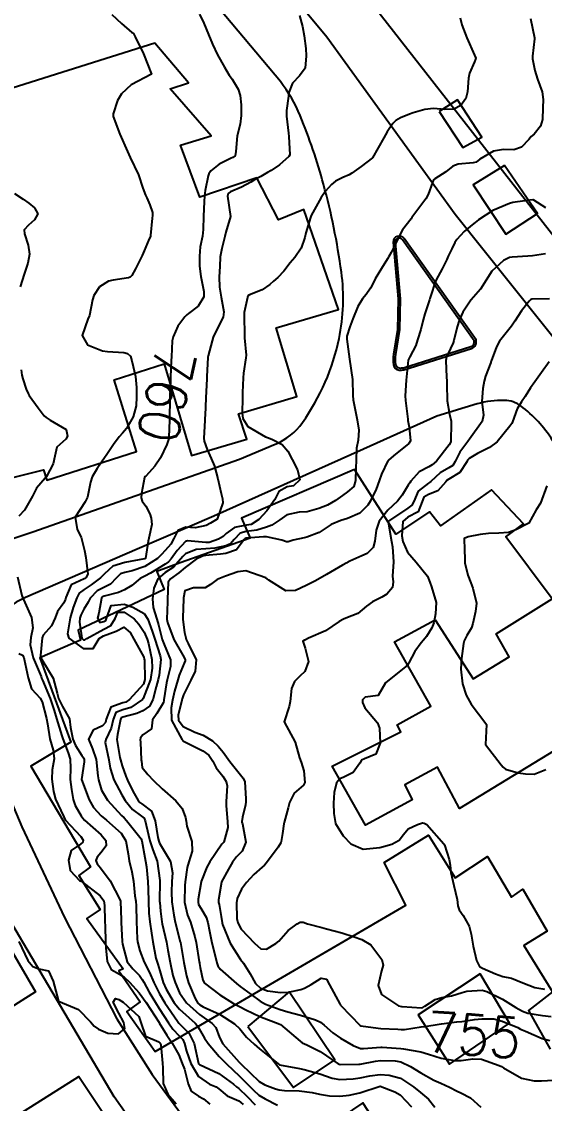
# Model space of a CAD drawing. Header units: metres. Extents: x 318500 to 325275, y 7408834 to 7428799.
# Drawn here: x 322473.3 to 322525.1, y 7421808 to 7421915.2 of the extents above; entities that cross this region are included whole.
import ezdxf
from ezdxf.enums import TextEntityAlignment as Align

# ---------------------------------------------------------------- set-up
doc = ezdxf.new("R2010")
doc.units = ezdxf.units.M
doc.header["$MEASUREMENT"] = 0
for name, color, linetype in [('Canteiro', 45, 'Continuous'), ('Cotas', 45, 'Continuous'), ('Curvas de Nivel 1m', 11, 'Continuous'), ('Curvas de Nivel 5m', 15, 'Continuous'), ('Divisas', 45, 'Continuous'), ('Edificações', 30, 'Continuous'), ('Linha Férrea', 20, 'Continuous'), ('Vias Primárias', 230, 'Continuous')]:
    doc.layers.add(name, color=color, linetype=linetype)
doc.styles.add('Style-STANDARD', font='STANDARD.shx')

msp = doc.modelspace()

# ---------------------------------------------------------------- linework, layer by layer
at = {"layer": 'Canteiro'}
msp.add_lwpolyline([(322511.16, 7421880.94), (322517.85, 7421883.03, 0.393097), (322518.18, 7421883.61), (322511.07, 7421893.61, 0.722429), (322510.33, 7421893.39), (322510.83, 7421887.75), (322510.78, 7421884.71), (322510.38, 7421882.24, 0.081133), (322510.38, 7421881.25, 0.348855), (322510.75, 7421880.91, 0.060821)], format="xyb", close=True, dxfattribs=at)
at = {"layer": 'Curvas de Nivel 1m', "flags": 128}
for points, elevation in [([(322482.26, 7421915.94), (322483.22, 7421915.05), (322484.24, 7421914.17), (322484.31, 7421914.13), (322484.39, 7421914.07), (322484.57, 7421913.73), (322485.39, 7421912.05), (322486.18, 7421910.04), (322484.17, 7421908.97), (322483.2, 7421908.08), (322482.82, 7421907.42), (322482.38, 7421906.1), (322482.39, 7421905.83), (322483.06, 7421904.08), (322483.8, 7421902.36), (322483.93, 7421902.07), (322484.08, 7421901.77), (322484.91, 7421900.06), (322485.34, 7421898.74), (322485.6, 7421898.05), (322485.73, 7421897.76), (322486.01, 7421897.09), (322486.28, 7421896.31), (322486.3, 7421896.04), (322486.26, 7421895.77), (322486.1, 7421894.04), (322486.07, 7421893.94), (322485.96, 7421893.7), (322485.46, 7421892.53), (322485.25, 7421892.05), (322484.59, 7421890.73), (322484.23, 7421890.07), (322484.08, 7421889.91), (322483.92, 7421889.83), (322482.38, 7421889.62), (322481.91, 7421889.52), (322481.04, 7421888.96), (322480.48, 7421888.11), (322480.34, 7421887.65), (322480.04, 7421886.12), (322479.86, 7421885.76), (322479.3, 7421884.13), (322479.83, 7421883.2), (322481.32, 7421882.6), (322481.82, 7421882.54), (322483.44, 7421882.45), (322483.81, 7421882.34), (322484.09, 7421882.07), (322484.24, 7421881.63), (322484.6, 7421880.06), (322484.7, 7421878.99), (322484.69, 7421878.06), (322484.65, 7421877.16), (322484.38, 7421876.06), (322483.71, 7421874.91), (322483.32, 7421874.46), (322482.99, 7421874.08), (322482.43, 7421873.34), (322481.68, 7421872.24), (322481.58, 7421872.09), (322480.81, 7421870.95), (322480.31, 7421870.11), (322480.14, 7421869.61), (322479.85, 7421868.12), (322479.62, 7421867.66), (322478.62, 7421866.13), (322478.82, 7421864.9), (322479.2, 7421864.13), (322479.55, 7421862.81), (322479.69, 7421862.12), (322479.87, 7421860.46), (322479.66, 7421860.12), (322479.59, 7421860.05), (322479.52, 7421860.02), (322478.23, 7421859.42), (322477.69, 7421858.15), (322477.65, 7421857.99), (322477.48, 7421857.65), (322476.86, 7421856.76), (322476.62, 7421856.16), (322476.26, 7421855.36), (322475.44, 7421854.42), (322475.34, 7421854.17), (322475.19, 7421852.4), (322475.23, 7421852.17), (322475.41, 7421851.84), (322476.43, 7421850.16), (322476.83, 7421848.69), (322476.97, 7421848.15), (322477.35, 7421847.36), (322478.05, 7421846.14), (322478.16, 7421845.29), (322478.39, 7421844.13), (322478.66, 7421843.5), (322479.28, 7421842.5), (322479.44, 7421842.28), (322479.5, 7421842.12), (322479.5, 7421841.89), (322479.25, 7421840.12), (322480, 7421838.11), (322480.45, 7421837.34), (322481.2, 7421836.54), (322481.72, 7421836.08), (322483.18, 7421834.8), (322483.65, 7421834.06), (322483.86, 7421832.76), (322483.96, 7421832.06), (322484.23, 7421830.96), (322484.39, 7421830.05), (322484.54, 7421828.6), (322484.62, 7421828.05), (322484.66, 7421827.62), (322484.71, 7421826.05), (322484.77, 7421824.32), (322484.81, 7421824.04), (322485.03, 7421823.13), (322485.45, 7421822.03), (322485.97, 7421821), (322486.4, 7421820.02), (322486.97, 7421818.87), (322487.51, 7421818), (322488.76, 7421816.16), (322488.88, 7421815.99), (322488.9, 7421815.96), (322488.93, 7421815.93), (322489.91, 7421814.96), (322490.4, 7421813.97), (322490.85, 7421811.99), (322490.86, 7421811.96), (322490.88, 7421811.93), (322490.95, 7421811.89), (322492.87, 7421810.98), (322494.3, 7421809.92), (322494.61, 7421809.67), (322494.85, 7421809.49), (322495.66, 7421808.72), (322496.45, 7421807.88)], 761), ([(322500.86, 7421915.85), (322501.14, 7421914.74), (322501.33, 7421913.84), (322501.5, 7421912.56), (322501.53, 7421911.84), (322501.42, 7421910.62), (322500.87, 7421909.85), (322500.17, 7421909.14), (322499.81, 7421908.22), (322499.75, 7421907.86), (322499.56, 7421906.44), (322499.56, 7421905.87), (322499.77, 7421904.19), (322499.81, 7421903.86), (322499.9, 7421902.05), (322499.81, 7421901.86), (322498.89, 7421901.05), (322498.06, 7421900.49), (322497.67, 7421900.27), (322497.01, 7421899.9), (322496.4, 7421899.55), (322496.04, 7421899.34), (322495.12, 7421898.84), (322494.03, 7421898.36), (322493.77, 7421898.19), (322493.71, 7421897.94), (322494, 7421895.94), (322493.54, 7421894.38), (322493.44, 7421893.95), (322493.16, 7421892.74), (322493, 7421891.94), (322492.95, 7421890.96), (322492.9, 7421889.95), (322492.92, 7421888.93), (322493.09, 7421887.94), (322493.35, 7421886.46), (322493.29, 7421885.94), (322492.68, 7421884.78), (322492.31, 7421883.95), (322492.2, 7421883.59), (322491.81, 7421882.1), (322491.78, 7421881.99), (322491.78, 7421881.96), (322491.68, 7421880.07), (322491.67, 7421879.96), (322491.67, 7421879.85), (322491.58, 7421877.96), (322491.49, 7421876.21), (322491.48, 7421875.96), (322491.47, 7421875.7), (322491.38, 7421873.96), (322491.4, 7421873.67), (322491.69, 7421872.84), (322491.96, 7421872.24), (322492.11, 7421871.95), (322492.43, 7421871.19), (322492.76, 7421869.94), (322493.1, 7421868.46), (322493.21, 7421867.94), (322493.24, 7421867.56), (322492.68, 7421865.94), (322492.03, 7421865.52), (322491.59, 7421865.29), (322490.5, 7421865.06), (322489.59, 7421865.13), (322488.78, 7421864.8), (322488.4, 7421864), (322488.11, 7421863.46), (322487.55, 7421862.82), (322487.16, 7421862.41), (322486.77, 7421862.02), (322485.53, 7421861.24), (322484.26, 7421860.8), (322483.53, 7421860.65), (322483.1, 7421860.5), (322482.68, 7421860.08), (322482.11, 7421859.48), (322481.51, 7421859.2), (322480.79, 7421858.81), (322480.12, 7421858.11), (322479.89, 7421857.71), (322479.47, 7421857), (322479.17, 7421856.42), (322479.08, 7421856.13), (322479.04, 7421855.71), (322479.29, 7421854.12), (322479.44, 7421853.96), (322479.59, 7421853.97), (322479.78, 7421854.11), (322481.45, 7421855.01), (322482.16, 7421855.38), (322482.57, 7421856.08), (322482.85, 7421856.7), (322483.47, 7421856.7), (322484.48, 7421856.05), (322484.93, 7421855.53), (322485.45, 7421854.72), (322485.67, 7421854.26), (322485.74, 7421854.04), (322485.88, 7421853.59), (322486.21, 7421852.03), (322486.25, 7421851.17), (322486.09, 7421850.03), (322485.36, 7421848.15), (322485.28, 7421848.04), (322484.14, 7421847.26), (322483.34, 7421847.03), (322482.66, 7421846.76), (322482.39, 7421846.08), (322482.18, 7421845.22), (322481.65, 7421844.09), (322481.6, 7421843.78), (322481.94, 7421842.08), (322482.1, 7421841.25), (322482.44, 7421840.08), (322483.23, 7421838.6), (322483.57, 7421838.06), (322484.31, 7421837.15), (322485.2, 7421836.49), (322485.45, 7421836.28), (322485.55, 7421836.03), (322485.64, 7421835.59), (322486.03, 7421834.03), (322486.31, 7421833.17), (322486.76, 7421832.02), (322487, 7421830.13), (322487, 7421830.01), (322486.99, 7421828.11), (322486.99, 7421828.01), (322487, 7421827.92), (322487.08, 7421827.08), (322487.21, 7421826.01), (322487.25, 7421825.83), (322487.66, 7421824), (322487.81, 7421823.22), (322488.03, 7421822), (322488.3, 7421820.69), (322488.52, 7421819.99), (322488.97, 7421818.98), (322489.67, 7421817.98), (322490.94, 7421816.84), (322492.21, 7421815.94), (322492.55, 7421815.56), (322492.92, 7421814.56), (322493.27, 7421813.93), (322494.88, 7421812.11), (322495.08, 7421811.91), (322496.85, 7421810.2), (322497.42, 7421809.87), (322498.47, 7421809.48), (322498.85, 7421809.37), (322499.38, 7421809.31), (322500.84, 7421809.27), (322502.12, 7421809.09), (322502.84, 7421808.94), (322503.83, 7421808.78), (322504.84, 7421808.73), (322505.77, 7421808.83), (322506.84, 7421809.08), (322508.85, 7421809.72), (322510.32, 7421809.17), (322510.84, 7421808.88), (322511.95, 7421807.68)], 759), ([(322516.8, 7421915.63), (322516.96, 7421914.92), (322517.46, 7421913.63), (322518.21, 7421911.93), (322518.33, 7421911.62), (322518.32, 7421911.51), (322518.2, 7421911.26), (322517.7, 7421910.12), (322517.6, 7421909.63), (322517.52, 7421908.28), (322517.36, 7421907.63), (322516.84, 7421906.94), (322516.14, 7421906.57), (322515.28, 7421906.52), (322514.14, 7421906.63), (322513.29, 7421906.54), (322512.14, 7421906.19), (322511.77, 7421906.07), (322510.86, 7421905.71), (322510.41, 7421905.43), (322510.12, 7421905.15), (322509.54, 7421904.3), (322509.23, 7421903.73), (322508.08, 7421901.75), (322506.96, 7421900.87), (322506.06, 7421900.22), (322505.77, 7421900.07), (322505.14, 7421899.79), (322504.43, 7421899.41), (322504.04, 7421899.11), (322503.42, 7421898.42), (322502.99, 7421897.82), (322502, 7421896.01), (322501.94, 7421895.83), (322501.5, 7421894.31), (322501.37, 7421893.84), (322501.01, 7421892.79), (322500.38, 7421891.85), (322499.93, 7421891.32), (322499.29, 7421890.5), (322498.7, 7421889.87), (322498.28, 7421889.51), (322497.91, 7421889.19), (322497.14, 7421888.65), (322495.89, 7421888.16), (322495.75, 7421888.05), (322495.69, 7421887.91), (322495.37, 7421886.42), (322495.38, 7421885.91), (322495.41, 7421884.34), (322495.4, 7421883.91), (322495.56, 7421882.17), (322495.55, 7421881.91), (322495.32, 7421880.39), (322495.27, 7421879.92), (322495.2, 7421878.48), (322495.19, 7421877.92), (322495.17, 7421876.48), (322495.25, 7421875.91), (322495.72, 7421875.12), (322497.48, 7421874.1), (322497.7, 7421874.02), (322498.11, 7421873.87), (322499.15, 7421873.32), (322499.69, 7421872.67), (322500.12, 7421871.85), (322500.67, 7421870.83), (322500.88, 7421869.84), (322500.26, 7421869.23), (322499.64, 7421869.12), (322498.82, 7421868.68), (322498.4, 7421867.87), (322497.61, 7421866.74), (322496.81, 7421865.89), (322496.08, 7421865.41), (322495.59, 7421865.32), (322494.42, 7421865.09), (322493.58, 7421864.49), (322493.3, 7421864.21), (322492.82, 7421863.94), (322491.9, 7421863.62), (322491.56, 7421863.6), (322489.77, 7421863.78), (322489.57, 7421863.72), (322488.72, 7421862.83), (322488.14, 7421862), (322487.86, 7421861.69), (322487.53, 7421861.46), (322486.07, 7421860.58), (322485.52, 7421860.29), (322485.05, 7421860.05), (322484.22, 7421859.34), (322483.5, 7421858.91), (322482.92, 7421858.65), (322481.49, 7421858.31), (322481.34, 7421858.24), (322481.24, 7421858.09), (322480.95, 7421856.62), (322480.83, 7421856.1), (322481.05, 7421855.69), (322481.46, 7421855.8), (322481.65, 7421855.9), (322481.74, 7421856.09), (322482.19, 7421857.37), (322483.48, 7421857.49), (322484.35, 7421857.19), (322485.47, 7421856.58), (322485.81, 7421856.03), (322486.26, 7421854.84), (322486.52, 7421854.02), (322487.06, 7421852.37), (322487.11, 7421852.01), (322486.95, 7421850.45), (322486.86, 7421850.02), (322486.66, 7421849.31), (322486.33, 7421848.03), (322485.99, 7421847.39), (322485.34, 7421846.93), (322484.72, 7421846.67), (322483.33, 7421846.31), (322483.17, 7421846.23), (322483.1, 7421846.07), (322482.81, 7421844.57), (322482.75, 7421844.08), (322483.04, 7421842.32), (322483.1, 7421842.07), (322483.27, 7421841.47), (322483.64, 7421840.45), (322483.79, 7421840.06), (322484.32, 7421838.97), (322484.87, 7421838.05), (322485.03, 7421837.85), (322485.22, 7421837.72), (322486.17, 7421836.99), (322486.54, 7421836.02), (322486.82, 7421834.37), (322486.9, 7421834.01), (322486.97, 7421833.81), (322487.16, 7421833.5), (322488.06, 7421832), (322488.26, 7421830.87), (322488.21, 7421830), (322488.16, 7421828.95), (322488.19, 7421828), (322488.4, 7421826.68), (322488.54, 7421826), (322489.04, 7421824.05), (322489.05, 7421823.99), (322489.06, 7421823.97), (322489.4, 7421821.98), (322489.67, 7421820.65), (322489.86, 7421819.98), (322490.52, 7421818.41), (322490.79, 7421817.96), (322490.96, 7421817.8), (322491.3, 7421817.61), (322492.94, 7421816.86), (322494.42, 7421815.92), (322494.93, 7421815.41), (322495.61, 7421814.59), (322496.36, 7421813.89), (322496.9, 7421813.43), (322498.88, 7421811.85), (322500.87, 7421811.48), (322501.31, 7421811.38), (322502.87, 7421810.96), (322504.1, 7421810.54), (322504.86, 7421810.38), (322506.17, 7421810.45), (322506.86, 7421810.56), (322507.84, 7421810.76), (322508.87, 7421810.88), (322509.75, 7421810.83), (322510.86, 7421810.51), (322512.15, 7421809.68), (322512.84, 7421809.11), (322513.63, 7421808.45), (322514.28, 7421807.65)], 758), ([(322523.75, 7421915.55), (322524.15, 7421913.63), (322524.15, 7421913.54), (322523.96, 7421911.8), (322523.97, 7421911.54), (322524.19, 7421910.4), (322524.46, 7421909.54), (322524.92, 7421908.28), (322525.01, 7421907.53), (322524.97, 7421906.7), (322524.93, 7421905.53), (322524.76, 7421904.89), (322524.11, 7421904.09), (322523.81, 7421903.84), (322523.59, 7421903.55), (322522.87, 7421902.78), (322522.09, 7421902.52), (322521.08, 7421902.56), (322520.09, 7421902.39), (322518.75, 7421901.61), (322518.37, 7421901.32), (322518.07, 7421901.24), (322516.59, 7421901.12), (322516.07, 7421900.9), (322515.35, 7421900.36), (322514.26, 7421899.67), (322514.15, 7421899.56), (322514.04, 7421899.29), (322513.61, 7421898.09), (322513.38, 7421897.68), (322512, 7421895.81), (322511.96, 7421895.75), (322511.92, 7421895.7), (322511.08, 7421894.61), (322510.59, 7421893.71), (322510.4, 7421893.28), (322509.95, 7421892.37), (322509.72, 7421891.95), (322509.59, 7421891.73), (322508.97, 7421890.77), (322508.36, 7421889.74), (322508.22, 7421889.44), (322507.91, 7421888.82), (322507.47, 7421888.19), (322507.1, 7421887.76), (322506.63, 7421887.01), (322506.13, 7421885.78), (322505.85, 7421885), (322505.56, 7421884.06), (322505.54, 7421883.78), (322505.81, 7421881.78), (322506.1, 7421879.78), (322506.16, 7421878.17), (322506.18, 7421877.77), (322506.26, 7421877.25), (322506.57, 7421875.76), (322506.74, 7421874.74), (322506.66, 7421873.76), (322506.5, 7421872.95), (322506.46, 7421871.76), (322506.45, 7421870.98), (322506.41, 7421869.76), (322506.23, 7421869.18), (322505.63, 7421868.62), (322505.12, 7421868.28), (322504.44, 7421867.79), (322503.62, 7421867.33), (322502.78, 7421866.98), (322501.61, 7421866.67), (322500.84, 7421866.61), (322499.61, 7421866.36), (322498.9, 7421865.86), (322498.13, 7421865.33), (322497.59, 7421865.15), (322496.63, 7421864.85), (322495.58, 7421864.69), (322494.96, 7421864.54), (322494.38, 7421863.92), (322494.01, 7421863.47), (322493.56, 7421863.29), (322492.45, 7421863.05), (322491.56, 7421862.98), (322490.6, 7421862.93), (322489.55, 7421862.49), (322489.29, 7421862.24), (322489.1, 7421861.99), (322488.35, 7421861.18), (322487.53, 7421860.63), (322486.8, 7421860.02), (322486.43, 7421859.1), (322486.29, 7421858.03), (322486.34, 7421857.16), (322486.71, 7421856.02), (322486.89, 7421855.45), (322487.25, 7421854.01), (322487.43, 7421853.52), (322488.07, 7421852), (322488.07, 7421851.33), (322487.73, 7421850.01), (322487.67, 7421849.72), (322487.42, 7421848.01), (322487.41, 7421847.96), (322487.36, 7421847.77), (322486.71, 7421846.65), (322486.28, 7421846.03), (322486.19, 7421845.15), (322485.31, 7421844.54), (322485.11, 7421844.24), (322485.07, 7421844.04), (322485.08, 7421843.83), (322485.17, 7421842.04), (322485.18, 7421841.94), (322485.27, 7421841.33), (322485.83, 7421840.61), (322486.37, 7421840.02), (322487.24, 7421839.2), (322488.59, 7421838), (322489.21, 7421837.24), (322489.57, 7421836.35), (322489.61, 7421835.98), (322489.68, 7421835.5), (322490.18, 7421833.97), (322490.22, 7421833.03), (322489.87, 7421831.98), (322489.71, 7421831.41), (322489.52, 7421829.98), (322489.48, 7421829.62), (322489.46, 7421827.98), (322489.77, 7421826.67), (322490.04, 7421825.98), (322490.49, 7421824.53), (322490.61, 7421823.97), (322490.92, 7421822.06), (322490.94, 7421821.96), (322490.94, 7421821.9), (322491.01, 7421821.5), (322491.27, 7421820.23), (322491.45, 7421819.95), (322492.97, 7421818.78), (322494.33, 7421817.92), (322494.96, 7421817.59), (322495.55, 7421817.3), (322496.94, 7421816.64), (322498.91, 7421815.87), (322498.93, 7421815.86), (322498.96, 7421815.85), (322500.91, 7421814.19), (322501.12, 7421814.04), (322501.58, 7421813.82), (322502.9, 7421813.16), (322504.7, 7421811.96), (322504.88, 7421811.88), (322506.74, 7421811.9), (322506.88, 7421811.92), (322508.39, 7421812.22), (322508.89, 7421812.27), (322510.34, 7421812.25), (322510.89, 7421812.15), (322511.87, 7421811.68), (322512.87, 7421811.06), (322514.18, 7421810.33), (322514.86, 7421810.02), (322515.74, 7421809.63), (322516.48, 7421809.24), (322516.84, 7421809.07), (322517.81, 7421808.57), (322518.83, 7421807.65)], 757), ([(322472.6, 7421898.22), (322473.45, 7421897.65), (322474.01, 7421897.24), (322474.58, 7421896.77), (322474.93, 7421896.19), (322474.6, 7421895.58), (322473.98, 7421895.08), (322473.57, 7421894.61), (322473.59, 7421894.21), (322473.95, 7421893.09), (322474.1, 7421892.2), (322473.93, 7421891.29), (322473.55, 7421890.21), (322473.15, 7421888.96)], 762), ([(322525.27, 7421896.77), (322524.08, 7421897.54), (322524.02, 7421897.57), (322523.99, 7421897.58), (322523.68, 7421897.54), (322522.23, 7421897.35), (322522.02, 7421897.31), (322521.66, 7421897.21), (322520.01, 7421896.53), (322518.61, 7421895.61), (322518.28, 7421895.33), (322517.99, 7421895.09), (322517.18, 7421894.43), (322516.44, 7421893.64), (322516.25, 7421893.35), (322515.96, 7421892.72), (322515.61, 7421891.98), (322515.45, 7421891.65), (322515.01, 7421890.73), (322514.41, 7421889.66), (322514.26, 7421889.32), (322513.9, 7421888.18), (322513.77, 7421887.79), (322513.74, 7421887.67), (322513.27, 7421886.27), (322513.13, 7421885.68), (322512.89, 7421884.72), (322512.57, 7421883.69), (322512.38, 7421883.15), (322511.81, 7421882.02), (322511.69, 7421881.83), (322511.63, 7421881.7), (322511.47, 7421880.02), (322511.44, 7421879.7), (322511.33, 7421878.14), (322511.35, 7421877.7), (322511.59, 7421875.85), (322511.61, 7421875.7), (322511.72, 7421875.04), (322511.87, 7421873.7), (322511.7, 7421873.42), (322510.19, 7421872.22), (322509.68, 7421871.79), (322509.63, 7421871.72), (322509, 7421870.39), (322508.75, 7421869.73), (322508.47, 7421868.91), (322507.88, 7421867.75), (322507.62, 7421867.33), (322506.83, 7421866.53), (322505.6, 7421865.98), (322504.94, 7421865.78), (322503.99, 7421865.39), (322503.59, 7421865.13), (322502.79, 7421864.6), (322501.57, 7421864.14), (322501.33, 7421864.08), (322500.22, 7421863.84), (322499.73, 7421863.69), (322499.57, 7421863.69), (322499.09, 7421863.86), (322497.57, 7421864.18), (322497.29, 7421864.17), (322495.57, 7421864.05), (322495.46, 7421864.02), (322495.36, 7421863.91), (322494.6, 7421862.88), (322493.55, 7421862.51), (322493.04, 7421862.45), (322491.55, 7421862.32), (322491.24, 7421862.27), (322490.6, 7421861.97), (322489.53, 7421861.13), (322488.9, 7421860.62), (322488.06, 7421860), (322487.84, 7421859.69), (322487.77, 7421858.01), (322487.76, 7421857.73), (322487.71, 7421856.01), (322487.76, 7421855.7), (322488.41, 7421854), (322489.41, 7421852.2), (322489.52, 7421851.99), (322489.51, 7421851.89), (322489.41, 7421851.66), (322488.93, 7421850.45), (322488.78, 7421850), (322488.47, 7421848.89), (322488.28, 7421848), (322488.12, 7421847.23), (322488.18, 7421846), (322489.24, 7421844.05), (322489.28, 7421843.99), (322489.3, 7421843.97), (322490.6, 7421843.28), (322491.29, 7421842.96), (322491.87, 7421842.54), (322492.26, 7421841.95), (322492.6, 7421841.27), (322493.26, 7421840.45), (322493.6, 7421839.93), (322493.68, 7421839.49), (322493.59, 7421837.93), (322493.59, 7421837.56), (322493.73, 7421835.92), (322493.76, 7421835.36), (322493.34, 7421833.93), (322493.27, 7421833.83), (322493.17, 7421833.7), (322491.96, 7421831.95), (322491.67, 7421831.43), (322491.12, 7421830.01), (322491.11, 7421829.98), (322490.81, 7421828.25), (322490.8, 7421827.96), (322490.86, 7421827.73), (322491.08, 7421827.37), (322491.62, 7421826.49), (322491.78, 7421825.95), (322491.93, 7421825.08), (322492.17, 7421823.94), (322492.56, 7421822.39), (322492.66, 7421821.94), (322492.75, 7421821.67), (322493, 7421821.34), (322494.61, 7421819.91), (322494.99, 7421819.62), (322496.06, 7421818.81), (322496.96, 7421818.15), (322497.48, 7421817.87), (322498.95, 7421817.32), (322499.7, 7421817.09), (322500.94, 7421816.77), (322502.45, 7421816.29), (322502.93, 7421816.09), (322503.29, 7421815.79), (322504.16, 7421815.02), (322504.92, 7421814.49), (322506.18, 7421813.76), (322506.91, 7421813.48), (322507.19, 7421813.46), (322508.91, 7421813.59), (322509.04, 7421813.59), (322510.91, 7421813.45), (322511.17, 7421813.42), (322512.9, 7421813.13), (322513.65, 7421812.91), (322514.89, 7421812.5), (322516.23, 7421812.28), (322516.89, 7421812.28), (322518.05, 7421812.44), (322518.89, 7421812.41), (322520.65, 7421811.79), (322520.88, 7421811.69), (322521.09, 7421811.56), (322522.86, 7421810.52), (322524.12, 7421810.26), (322524.86, 7421810.26), (322526.03, 7421810.33)], 756), ([(322525.63, 7421887.77), (322523.89, 7421887.72), (322523.76, 7421887.67), (322523.63, 7421887.54), (322522.87, 7421886.56), (322522.2, 7421885.56), (322522.07, 7421885.35), (322521.86, 7421885.07), (322520.7, 7421883.58), (322520.39, 7421883.02), (322519.86, 7421881.59), (322519.84, 7421881.56), (322519.81, 7421881.47), (322519.29, 7421880.09), (322519.16, 7421879.6), (322519.04, 7421878.87), (322518.93, 7421877.6), (322519.1, 7421876.24), (322518.98, 7421875.6), (322517.7, 7421873.84), (322517.61, 7421873.71), (322517.55, 7421873.62), (322516.75, 7421872.57), (322516.3, 7421871.63), (322516.06, 7421871.25), (322515.67, 7421871), (322514.81, 7421870.51), (322513.86, 7421869.67), (322513.75, 7421869.57), (322513.65, 7421869.51), (322512.62, 7421868.7), (322512.18, 7421867.68), (322512, 7421867.3), (322511.61, 7421867.01), (322509.68, 7421865.72), (322509.66, 7421865.66), (322509.98, 7421863.71), (322510.08, 7421863.19), (322510.19, 7421861.71), (322510.09, 7421860.28), (322510.13, 7421859.71), (322510.08, 7421859.14), (322509.5, 7421858.49), (322509.03, 7421858.19), (322508.09, 7421857.74), (322507.49, 7421857.3), (322506.64, 7421856.59), (322505.46, 7421856.1), (322505.22, 7421856.02), (322504.78, 7421855.78), (322503.45, 7421854.85), (322501.74, 7421854.12), (322501.44, 7421853.96), (322501.35, 7421853.92), (322501.18, 7421853.83), (322501.43, 7421853.15), (322501.75, 7421851.82), (322501.4, 7421850.83), (322500.88, 7421850.35), (322500.36, 7421849.84), (322500.08, 7421849.14), (322499.94, 7421847.84), (322499.84, 7421847.36), (322499.33, 7421845.85), (322500.43, 7421843.84), (322500.86, 7421842.26), (322501.01, 7421841.83), (322501.27, 7421841), (322501.37, 7421839.83), (322501.25, 7421839.55), (322500.32, 7421838.76), (322499.86, 7421837.84), (322499.74, 7421837.33), (322499.34, 7421835.85), (322499.32, 7421835.73), (322499.18, 7421834.77), (322499.05, 7421833.98), (322499, 7421833.85), (322498.73, 7421833.43), (322497.59, 7421831.87), (322497.39, 7421831.63), (322497.14, 7421831.42), (322496.32, 7421830.71), (322495.59, 7421829.9), (322495.39, 7421829.64), (322495.11, 7421829.26), (322494.67, 7421828.34), (322494.6, 7421827.91), (322494.63, 7421826.36), (322494.73, 7421825.91), (322495.06, 7421825.3), (322496.39, 7421823.89), (322497.03, 7421823.35), (322497.6, 7421823.3), (322498.51, 7421823.86), (322498.8, 7421824.09), (322499.05, 7421824.36), (322499.74, 7421825.16), (322500.62, 7421825.83), (322500.93, 7421825.97), (322501.07, 7421825.99), (322501.21, 7421825.97), (322501.66, 7421825.82), (322503.06, 7421825.44), (322503.52, 7421825.34), (322505.06, 7421824.92), (322506.29, 7421824.52), (322507.05, 7421824.26), (322507.92, 7421823.74), (322509.02, 7421822.27), (322509.14, 7421821.72), (322509, 7421821.17), (322508.67, 7421819.72), (322508.98, 7421818.82), (322510.66, 7421817.69), (322510.96, 7421817.63), (322511.03, 7421817.62), (322512.96, 7421817.51), (322513.09, 7421817.54), (322513.29, 7421817.67), (322514.29, 7421818.33), (322514.97, 7421818.52), (322515.91, 7421818.69), (322516.98, 7421819.03), (322517.45, 7421819.13), (322518.98, 7421819.23), (322519.44, 7421819.12), (322520.97, 7421818.36), (322522.31, 7421817.54), (322522.95, 7421817.17), (322523.49, 7421816.98), (322524.95, 7421816.73), (322525.82, 7421816.63)], 754), ([(322525.62, 7421881.51), (322524.85, 7421880.46), (322524.18, 7421879.53), (322523.77, 7421878.94), (322523.22, 7421878.09), (322522.85, 7421877.55), (322522.45, 7421876.86), (322521.97, 7421875.56), (322521.89, 7421875.4), (322521.72, 7421875.16), (322520.46, 7421873.58), (322519.69, 7421873.03), (322518.51, 7421872.43), (322517.68, 7421871.95), (322517.52, 7421871.78), (322517.44, 7421871.62), (322516.75, 7421870.54), (322515.65, 7421869.88), (322515.5, 7421869.8), (322515.36, 7421869.64), (322514.56, 7421868.73), (322513.63, 7421868.38), (322513.19, 7421868.11), (322513.03, 7421867.68), (322512.63, 7421866.66), (322511.6, 7421866.11), (322511.11, 7421865.7), (322510.99, 7421864.29), (322511.11, 7421863.7), (322511.55, 7421862.65), (322512.43, 7421861.68), (322513.53, 7421860.28), (322513.78, 7421859.67), (322513.94, 7421859.23), (322514.39, 7421857.66), (322514.35, 7421856.53), (322514.16, 7421855.66), (322513.97, 7421855.15), (322513.45, 7421854.31), (322513.16, 7421853.95), (322512.93, 7421853.68), (322512.3, 7421852.81), (322511.71, 7421851.69), (322511.6, 7421851.5), (322511.41, 7421851.31), (322509.39, 7421849.72), (322508.66, 7421848.44), (322507.37, 7421848.28), (322507.09, 7421848.03), (322507.11, 7421847.75), (322507.35, 7421847.23), (322508.59, 7421845.73), (322508.8, 7421845.21), (322508.84, 7421843.73), (322508.41, 7421842.62), (322507.29, 7421842.18), (322507, 7421842.04), (322506.84, 7421841.75), (322506.19, 7421840.83), (322505.26, 7421840.37), (322504.85, 7421840.18), (322504.53, 7421839.78), (322504.28, 7421838.82), (322504.24, 7421837.78), (322504.26, 7421836.74), (322504.44, 7421835.78), (322505.18, 7421834.55), (322505.94, 7421833.76), (322507.16, 7421833.23), (322508.81, 7421833.37), (322509.17, 7421833.47), (322510.02, 7421833.71), (322510.75, 7421834.12), (322511.18, 7421834.69), (322511.64, 7421835.24), (322512.56, 7421835.68), (322513.04, 7421835.83), (322513.2, 7421835.81), (322513.47, 7421835.67), (322515.17, 7421833.74), (322515.22, 7421833.64), (322515.7, 7421832.18), (322515.8, 7421831.63), (322515.87, 7421830.9), (322516.16, 7421829.62), (322516.48, 7421828.23), (322516.55, 7421827.62), (322516.68, 7421827.21), (322517.08, 7421826.65), (322517.67, 7421825.6), (322517.86, 7421824.8), (322518.07, 7421823.6), (322518.42, 7421822.19), (322518.7, 7421821.59), (322519.01, 7421821.42), (322520.28, 7421820.85), (322521, 7421820.6), (322521.88, 7421820.43), (322522.99, 7421819.98), (322524.17, 7421819.52), (322524.99, 7421819.37), (322525.14, 7421819.35)], 753), ([(322473.27, 7421880.73), (322473.34, 7421880.21), (322473.42, 7421879.85), (322473.77, 7421878.81), (322473.95, 7421878.39), (322474.07, 7421878.2), (322474.96, 7421876.97), (322475.56, 7421876.17), (322475.73, 7421875.99), (322476.15, 7421875.74), (322477.71, 7421874.82), (322477.85, 7421874.15), (322477.7, 7421873.86), (322476.79, 7421873.05), (322476.6, 7421872.16), (322476.43, 7421871.4), (322475.77, 7421870.17), (322475.72, 7421870.1), (322475.65, 7421870), (322474.8, 7421869.01), (322474.39, 7421868.19), (322473.61, 7421866.81), (322473.04, 7421866.21)], 762), ([(322525.36, 7421869.23), (322524.76, 7421867.52), (322524.31, 7421866.84), (322523.6, 7421865.54), (322522.29, 7421864.86), (322521.59, 7421864.61), (322520.63, 7421864.53), (322519.58, 7421864.5), (322518.77, 7421864.42), (322517.58, 7421864.18), (322517.19, 7421864), (322517.18, 7421863.62), (322517.22, 7421863.27), (322517.24, 7421861.61), (322517.53, 7421860.37), (322517.84, 7421859.61), (322518.03, 7421859.08), (322518.4, 7421857.6), (322518.32, 7421856.76), (322518.03, 7421855.6), (322517.9, 7421855.17), (322517.45, 7421854.41), (322517.18, 7421853.87), (322517.12, 7421853.61), (322516.92, 7421852.12), (322516.87, 7421851.62), (322516.84, 7421851.06), (322517, 7421849.62), (322517.37, 7421848.48), (322517.87, 7421847.6), (322519.33, 7421845.68), (322519.39, 7421845.59), (322519.31, 7421843.59), (322520.85, 7421841.57), (322521.06, 7421841.34), (322521.27, 7421841.16), (322522.52, 7421840.79), (322523.27, 7421840.67), (322524.13, 7421840.66), (322525.27, 7421841.11)], 752), ([(322472.89, 7421860.21), (322473.32, 7421858.37), (322473.38, 7421858.2), (322473.49, 7421857.98), (322474.28, 7421856.19), (322474.41, 7421855.15), (322474.21, 7421854.19), (322474.15, 7421853.47), (322474.46, 7421852.18), (322475.24, 7421850.32), (322475.29, 7421850.17), (322475.31, 7421850.1), (322475.38, 7421849.96), (322476.13, 7421848.16), (322476.53, 7421846.97), (322476.76, 7421846.16), (322477.3, 7421844.46), (322477.41, 7421844.15), (322477.92, 7421842.78), (322478.13, 7421842.14), (322478.15, 7421841.25), (322478.11, 7421840.14), (322478.24, 7421839.13), (322478.43, 7421838.13), (322478.63, 7421837.55), (322479.2, 7421836.54), (322479.38, 7421836.29), (322479.54, 7421836.11), (322481.18, 7421834.65), (322481.67, 7421834.09), (322481.7, 7421833.55), (322481.15, 7421832.87), (322480.8, 7421832.44), (322480.66, 7421832.1), (322480.79, 7421831.75), (322481.13, 7421831.36), (322482.08, 7421830.08), (322483.09, 7421828.16), (322483.11, 7421828.07), (322483.18, 7421826.17), (322483.18, 7421826.07), (322483.18, 7421825.95), (322483.29, 7421824.07), (322483.31, 7421823.79), (322483.78, 7421822.06), (322484.32, 7421821.36), (322485, 7421820.7), (322485.27, 7421820.31), (322485.42, 7421820.03), (322485.94, 7421819.06), (322486.57, 7421818.02), (322486.95, 7421817.42), (322487.87, 7421816), (322488.31, 7421815.38), (322488.92, 7421814.73), (322489.28, 7421814.34), (322489.46, 7421813.97), (322489.67, 7421813.2), (322490.09, 7421811.97), (322490.86, 7421810.69), (322491.93, 7421809.94), (322492.58, 7421809.67), (322492.85, 7421809.45), (322493.67, 7421808.76), (322494.83, 7421808.27), (322495.05, 7421808.12), (322495.28, 7421807.9)], 762), ([(322473.02, 7421852.6), (322473.41, 7421852.45), (322473.52, 7421852.2), (322473.57, 7421852.04), (322473.96, 7421850.19), (322474.29, 7421849.11), (322475.15, 7421848.17), (322475.35, 7421847.82), (322475.76, 7421846.17), (322475.86, 7421845.63), (322476.1, 7421844.16), (322476.43, 7421843.02), (322476.55, 7421842.16), (322476.34, 7421841.09), (322476.3, 7421840.16), (322476.46, 7421838.93), (322476.66, 7421838.16), (322477.21, 7421837.04), (322477.48, 7421836.42), (322477.64, 7421836.14), (322479.18, 7421834.46), (322479.42, 7421834.12), (322479.38, 7421833.9), (322479.16, 7421833.73), (322478.21, 7421833.08), (322477.95, 7421832.14), (322478.12, 7421831.12), (322479.06, 7421830.12), (322479.12, 7421830.09), (322479.2, 7421830.04), (322481.1, 7421828.6), (322481.45, 7421828.09), (322481.54, 7421827.63), (322481.57, 7421826.08), (322481.59, 7421825.56), (322481.63, 7421824.08), (322481.67, 7421823.45), (322481.8, 7421822.08), (322482.2, 7421821.28), (322483, 7421820.83), (322483.47, 7421820.53), (322483.99, 7421820.05), (322484.97, 7421818.99), (322485.65, 7421818.03), (322486.93, 7421816.04), (322486.95, 7421816.01), (322487.69, 7421814.77), (322488.24, 7421813.99), (322488.89, 7421812.83), (322489.23, 7421811.98), (322489.45, 7421811.4), (322489.83, 7421809.97), (322490.13, 7421809.25), (322490.84, 7421808.73), (322491.35, 7421808.47), (322491.98, 7421807.94)], 763), ([(322473.04, 7421824.06), (322473.94, 7421822.19), (322474.41, 7421821.58), (322475, 7421821.35), (322475.99, 7421821.15), (322476.45, 7421820.15), (322476.96, 7421818.14), (322478.95, 7421817.34), (322480.14, 7421816.1), (322480.5, 7421815.67), (322480.92, 7421815.39), (322481.85, 7421815), (322482.92, 7421814.91), (322483.54, 7421815.44), (322483.44, 7421816.05), (322482.94, 7421816.95), (322482.38, 7421818.07), (322482.62, 7421818.41), (322482.96, 7421818.33), (322483.39, 7421818.06), (322484.94, 7421816.65), (322485.14, 7421816.04), (322485.58, 7421814.7), (322486.91, 7421814.13), (322486.97, 7421814.07), (322487.02, 7421814.01), (322487.1, 7421813.82), (322487.27, 7421812), (322487.32, 7421811.56), (322487.34, 7421810), (322487.79, 7421808.95), (322488.63, 7421807.98)], 764)]:
    msp.add_lwpolyline(points, dxfattribs=dict(at, elevation=elevation))
at = {"layer": 'Curvas de Nivel 5m', "flags": 128}
for points, elevation in [([(322490.95, 7421915.98), (322491.37, 7421915.09), (322491.84, 7421913.97), (322492.23, 7421913.02), (322492.72, 7421911.95), (322493.41, 7421910.73), (322493.89, 7421909.94), (322494.01, 7421909.77), (322494.18, 7421909.54), (322494.78, 7421908.55), (322494.98, 7421907.93), (322495.08, 7421906.99), (322495.09, 7421905.93), (322494.96, 7421905.09), (322494.67, 7421903.93), (322494.53, 7421902.38), (322494.47, 7421901.93), (322494.24, 7421901.77), (322494.08, 7421901.7), (322492.9, 7421901.12), (322492.06, 7421900.46), (322491.86, 7421900.16), (322491.8, 7421899.96), (322491.49, 7421898.5), (322491.44, 7421897.97), (322491.41, 7421897.37), (322491.34, 7421895.97), (322491.31, 7421894.64), (322491.24, 7421893.97), (322491.02, 7421892.91), (322490.93, 7421891.98), (322490.95, 7421890.99), (322491.08, 7421889.97), (322491.37, 7421888.49), (322491.36, 7421887.97), (322490.8, 7421887.05), (322489.86, 7421886.3), (322489.68, 7421886.18), (322489.49, 7421885.99), (322488.81, 7421885.04), (322488.33, 7421884.01), (322488.25, 7421883.59), (322488.17, 7421882.01), (322488.15, 7421881.66), (322488.07, 7421880.01), (322488.06, 7421879.73), (322488, 7421878.01), (322488, 7421877.76), (322487.97, 7421876.01), (322487.96, 7421875.77), (322487.9, 7421874.01), (322487.87, 7421873.83), (322487.69, 7421873.33), (322487.08, 7421872.02), (322486.52, 7421871.18), (322485.65, 7421870.23), (322485.55, 7421870.14), (322485.5, 7421870.04), (322485.2, 7421868.48), (322485.16, 7421868.05), (322485.27, 7421867.7), (322485.61, 7421867.2), (322486.03, 7421866.46), (322486.15, 7421866.03), (322486.22, 7421865.4), (322485.92, 7421864.03), (322485.84, 7421863.76), (322485.58, 7421862.04), (322485.54, 7421862), (322485.48, 7421861.98), (322483.54, 7421861.62), (322482.35, 7421861.26), (322481.52, 7421860.5), (322481.13, 7421860.1), (322480.21, 7421859.41), (322479.5, 7421858.94), (322479.03, 7421858.6), (322478.77, 7421858.13), (322478.43, 7421857.18), (322478.11, 7421856.14), (322477.85, 7421854.55), (322477.99, 7421854.14), (322479.42, 7421853.1), (322480.41, 7421853.12), (322480.99, 7421854.1), (322481.44, 7421854.38), (322482.68, 7421854.84), (322483.45, 7421855.23), (322484.08, 7421854.69), (322484.44, 7421854.05), (322485.41, 7421852.25), (322485.47, 7421852.04), (322485.49, 7421851.96), (322485.52, 7421850.04), (322485.38, 7421849.59), (322484.01, 7421848.06), (322483.64, 7421847.79), (322483.35, 7421847.71), (322482.15, 7421847.28), (322481.7, 7421846.09), (322481.63, 7421845.78), (322481.32, 7421845.43), (322480.41, 7421845), (322479.94, 7421844.11), (322480.34, 7421843.15), (322480.7, 7421842.1), (322480.86, 7421840.49), (322480.92, 7421840.09), (322481.23, 7421839.06), (322481.81, 7421838.08), (322483.2, 7421836.56), (322483.46, 7421836.32), (322483.71, 7421836.06), (322485.17, 7421834.23), (322485.23, 7421834.04), (322485.51, 7421832.39), (322485.6, 7421832.03), (322485.69, 7421831.48), (322485.83, 7421830.03), (322485.87, 7421829.27), (322485.88, 7421828.03), (322485.92, 7421826.87), (322486.01, 7421826.03), (322486.19, 7421824.88), (322486.32, 7421824.02), (322486.62, 7421822.41), (322486.75, 7421822.01), (322486.81, 7421821.82), (322487, 7421821.16), (322487.33, 7421820.01), (322487.64, 7421819.34), (322488.44, 7421818), (322488.95, 7421817.36), (322490.51, 7421815.97), (322490.71, 7421815.74), (322490.92, 7421815.41), (322491.45, 7421814.49), (322491.81, 7421813.95), (322492.89, 7421812.67), (322493.64, 7421811.92), (322494.86, 7421810.76), (322495.74, 7421809.9), (322496.28, 7421809.32), (322496.84, 7421808.84), (322497.45, 7421808.48), (322498.66, 7421807.85)], 760), ([(322525.25, 7421892.22), (322523.95, 7421892.03), (322523.5, 7421891.99), (322521.95, 7421891.91), (322521.66, 7421891.85), (322521.08, 7421891.57), (322519.93, 7421890.51), (322519.35, 7421889.6), (322518.79, 7421888.72), (322517.89, 7421887.68), (322517.86, 7421887.65), (322517.84, 7421887.62), (322517.05, 7421886.45), (322516.69, 7421885.63), (322516.49, 7421884.99), (322516.16, 7421883.64), (322516.09, 7421883.39), (322515.83, 7421882.83), (322515.44, 7421882.02), (322515.36, 7421881.65), (322515.44, 7421879.99), (322515.46, 7421879.64), (322515.45, 7421879.32), (322515.48, 7421877.64), (322515.74, 7421876.35), (322515.89, 7421875.64), (322515.89, 7421875.47), (322515.85, 7421873.64), (322515.82, 7421873.52), (322515.7, 7421873.3), (322514.45, 7421871.66), (322514.02, 7421871.32), (322513.67, 7421871.13), (322512.73, 7421870.62), (322511.88, 7421869.69), (322511.79, 7421869.54), (322511.64, 7421869.29), (322511.02, 7421868.31), (322510.56, 7421867.71), (322509.61, 7421866.83), (322508.76, 7421865.73), (322508.47, 7421864.85), (322508.32, 7421863.74), (322508.17, 7421863.13), (322507.55, 7421862.52), (322507.02, 7421862.28), (322505.85, 7421861.77), (322505.64, 7421861.67), (322505.54, 7421861.61), (322505.12, 7421861.36), (322503.53, 7421860.43), (322502.43, 7421859.82), (322501.84, 7421859.51), (322501.51, 7421859.35), (322500.47, 7421858.87), (322499.5, 7421858.83), (322497.81, 7421859.88), (322497.66, 7421860.02), (322497.52, 7421860.11), (322496.21, 7421860.58), (322495.53, 7421860.8), (322494.74, 7421860.71), (322493.52, 7421860.29), (322492.7, 7421859.94), (322492.02, 7421859.45), (322491.51, 7421859.12), (322490.36, 7421859.13), (322489.5, 7421858.82), (322489.36, 7421858.12), (322489.35, 7421857.99), (322489.28, 7421856.18), (322489.28, 7421855.99), (322489.45, 7421854.71), (322489.6, 7421854.15), (322489.61, 7421853.99), (322489.83, 7421853.59), (322490.61, 7421851.97), (322490.52, 7421850.85), (322490.09, 7421849.98), (322489.37, 7421848.53), (322489.22, 7421848.13), (322489.18, 7421847.99), (322488.83, 7421846.5), (322488.86, 7421845.99), (322489.32, 7421845.37), (322490.48, 7421844.8), (322491.31, 7421844.51), (322492.22, 7421843.95), (322492.79, 7421843.43), (322493.29, 7421842.83), (322493.96, 7421841.92), (322495.26, 7421840.27), (322495.44, 7421839.91), (322495.54, 7421838.22), (322495.54, 7421837.91), (322495.5, 7421837.63), (322495.21, 7421836.39), (322495.14, 7421835.97), (322495.15, 7421835.91), (322495.2, 7421835.74), (322495.52, 7421833.9), (322495.16, 7421833.03), (322494.62, 7421832.45), (322494.22, 7421831.92), (322493.83, 7421831.23), (322493.12, 7421829.97), (322493.11, 7421829.94), (322492.84, 7421828.19), (322492.84, 7421827.93), (322492.88, 7421827.72), (322493.08, 7421826.55), (322493.19, 7421825.93), (322493.22, 7421825.77), (322493.98, 7421823.92), (322495.02, 7421822.29), (322495.31, 7421821.91), (322495.97, 7421820.86), (322496.51, 7421819.89), (322496.98, 7421819.45), (322497.68, 7421819.17), (322498.98, 7421819.01), (322499.78, 7421819.04), (322500.98, 7421819.32), (322501.35, 7421819.45), (322502, 7421819.81), (322503, 7421820.43), (322503.52, 7421820.32), (322503.83, 7421819.79), (322504.85, 7421817.88), (322504.93, 7421817.77), (322504.96, 7421817.73), (322506.86, 7421815.75), (322506.93, 7421815.72), (322508.67, 7421815.47), (322508.93, 7421815.45), (322510.6, 7421815.37), (322510.93, 7421815.35), (322511.25, 7421815.36), (322512.93, 7421815.62), (322513.28, 7421815.66), (322514.7, 7421815.87), (322514.93, 7421815.91), (322516.45, 7421816.1), (322516.94, 7421816.15), (322518.21, 7421816.33), (322518.94, 7421816.42), (322520.12, 7421816.39), (322520.94, 7421816.18), (322522.5, 7421815.54), (322522.78, 7421815.39), (322522.93, 7421815.32), (322523.27, 7421815.19), (322524.92, 7421814.46), (322525.68, 7421814.26)], 755)]:
    msp.add_lwpolyline(points, dxfattribs=dict(at, elevation=elevation))
at = {"layer": 'Divisas'}
msp.add_lwpolyline([(322627.24, 7421792.63), (322597.95, 7421842.62), (322581.53, 7421864.88), (322560.54, 7421883.76), (322557.78, 7421886.24), (322539.61, 7421876.64), (322502.57, 7421924), (322489.77, 7421937.44), (322474.92, 7421952.19), (322463.22, 7421965.28), (322453.62, 7421971.55), (322396.65, 7422008.26), (322379.63, 7422018.52), (322370.07, 7422024.89)], dxfattribs=at)
at = {"layer": 'Edificações'}
for points in [[(322470.94, 7421869.7), (322475.49, 7421870.81), (322475.8, 7421869.8), (322484.7, 7421872.64), (322482.48, 7421879.72), (322487.43, 7421881.33), (322490.16, 7421872.23), (322495.62, 7421873.85), (322494.82, 7421876.38), (322500.58, 7421878.1), (322498.56, 7421884.88), (322504.73, 7421886.7), (322501.3, 7421896.62), (322498.77, 7421895.61), (322496.64, 7421899.75), (322490.98, 7421897.83), (322489.05, 7421903), (322492.09, 7421903.91), (322488.04, 7421908.57), (322489.86, 7421909.18), (322486.52, 7421913.12), (322464.37, 7421906.14)], [(322536.12, 7421849.09), (322516.71, 7421837.25), (322514.53, 7421841.34), (322511.31, 7421839.6), (322512.01, 7421838.12), (322507.39, 7421835.6), (322504.09, 7421841.43), (322510.9, 7421844.85), (322510.55, 7421845.55), (322513.87, 7421847.38), (322510.29, 7421853.76), (322514.31, 7421855.94), (322518.07, 7421850.09), (322521.65, 7421852.27), (322520.34, 7421854.55), (322525.89, 7421858.02), (322521.31, 7421864.17), (322523.06, 7421865.48), (322519.9, 7421868.84), (322514.85, 7421865.28), (322513.75, 7421866.65), (322510.4, 7421864.45), (322506.31, 7421870.86), (322495.11, 7421866.01), (322495.96, 7421864.05), (322489.04, 7421861.61), (322486.73, 7421860.73), (322487.43, 7421858.97), (322478.9, 7421854.92), (322479.16, 7421853.93), (322475.11, 7421852.17), (322478.19, 7421843.81), (322474.23, 7421841.44), (322480.13, 7421831.48), (322478.99, 7421830.6), (322481.1, 7421827.24), (322479.78, 7421826.36), (322483.39, 7421821.35), (322482.95, 7421821.17), (322485.06, 7421818.09), (322483.74, 7421817.12), (322486.56, 7421813.16), (322511.4, 7421827.67), (322509.24, 7421831.89), (322513.66, 7421834.62), (322516.3, 7421830.39), (322519.48, 7421832.5), (322521.86, 7421828.45), (322523.01, 7421829.24), (322525.4, 7421825.09), (322523.11, 7421823.67), (322525.93, 7421819.09), (322523.55, 7421817.24), (322525.7, 7421813.4)], [(322469.68, 7421827.62), (322474.69, 7421819.09), (322469.14, 7421815.57)], [(322471.7, 7421806.09), (322478.97, 7421810.7), (322481.96, 7421806.24)], [(322509.33, 7421804.73), (322507.12, 7421808.09), (322499.87, 7421803.14)]]:
    msp.add_lwpolyline(points, dxfattribs=at)
for points in [[(322514.7, 7421906.33), (322517.04, 7421902.76), (322518.94, 7421903.78), (322516.53, 7421907.5)], [(322521.18, 7421900.98), (322518.06, 7421899.06), (322521.32, 7421894.18), (322524.46, 7421896.23)], [(322518.76, 7421820.87), (322512.63, 7421816.79), (322515.74, 7421811.9), (322521.69, 7421815.99)], [(322495.74, 7421815.63), (322500.27, 7421809.59), (322504.36, 7421812.34), (322499.83, 7421819.09)]]:
    msp.add_lwpolyline(points, close=True, dxfattribs=at)
at = {"layer": 'Linha Férrea'}
for points in [[(322140.25, 7422392.29, 0.177815), (322346.49, 7422099.02), (322440.92, 7422032, -0.098061), (322613.89, 7421848.22), (322683.95, 7421733.89), (322746.51, 7421634.34), (322780.47, 7421578.69, 0.094269), (322901.27, 7421438.87), (322999.19, 7421358.37, -0.08072), (323136.39, 7421201.41), (323184.6, 7421119.37, 0.102464), (323355.76, 7420933.91), (323510.09, 7420819.32), (323694.29, 7420680.7, -0.007988), (323738.12, 7420646.68, -0.098634), (323840.15, 7420527.89, -0.339824), (323768.6, 7420068.54)], [(323768.6, 7420068.54, 0.339824), (323840.15, 7420527.89, 0.098634), (323738.12, 7420646.68, 0.007988), (323694.29, 7420680.7), (323510.09, 7420819.32), (323355.76, 7420933.91, -0.102464), (323184.6, 7421119.37), (323136.39, 7421201.41, 0.08072), (322999.19, 7421358.37), (322901.27, 7421438.87, -0.094269), (322780.47, 7421578.69), (322746.51, 7421634.34), (322683.95, 7421733.89), (322613.89, 7421848.22, 0.098061), (322440.92, 7422032), (322346.49, 7422099.02, -0.177815), (322140.25, 7422392.29)], [(322143.83, 7422393.25, 0.177055), (322348.62, 7422102.06), (322434.81, 7422041.15, -0.110991), (322629.99, 7421830.68), (322682.61, 7421743.6), (322746.77, 7421641.59), (322762.26, 7421616.03), (322784.09, 7421580.6, 0.089131), (322895.41, 7421449.13), (322994.74, 7421367.34, -0.08158), (323134.17, 7421212.84), (323192.5, 7421114.16, 0.09806), (323348.12, 7420944.92), (323507.93, 7420825.98), (323699.62, 7420681.7), (323733.07, 7420655.67, -0.104587), (323843.71, 7420529.86, -0.339852), (323771.4, 7420065.59)], [(323771.4, 7420065.59, 0.339852), (323843.71, 7420529.86, 0.104587), (323733.07, 7420655.67), (323699.62, 7420681.7), (323507.93, 7420825.98), (323348.12, 7420944.92, -0.09806), (323192.5, 7421114.16), (323134.17, 7421212.84, 0.08158), (322994.74, 7421367.34), (322895.41, 7421449.13, -0.089131), (322784.09, 7421580.6), (322762.26, 7421616.03), (322746.77, 7421641.59), (322682.61, 7421743.6), (322629.99, 7421830.68, 0.110991), (322434.81, 7422041.15), (322348.62, 7422102.06, -0.177055), (322143.83, 7422393.25)]]:
    msp.add_lwpolyline(points, format="xyb", dxfattribs=at)
at = {"layer": 'Vias Primárias'}
for points in [[(323715.64, 7420145.55, 0), (323709.04, 7420132.94)], [(323831.09, 7420001.79, 0), (323833.84, 7420008.44, 0.220888)], [(322421.27, 7421846.82), (322474.41, 7421864.66), (322494.9, 7421871.88), (322498.46, 7421873.35, 0.142166), (322501.16, 7421875.51, 0.102097), (322504.78, 7421883.84, 0.086032), (322505.01, 7421890.41, 0.032253), (322503.24, 7421899.12, 0.031521), (322500.92, 7421905.92, 0.067063), (322498.96, 7421909.3), (322488.67, 7421921.59), (322481.76, 7421929.4, 0.098706), (322479.86, 7421930.84, 0.056641), (322471.93, 7421933.64, 0.100118), (322462.9, 7421933.88, 0.02119), (322454.75, 7421932.09), (322438.73, 7421926.88), (322415.96, 7421919.26), (322389.53, 7421910.01), (322388.17, 7421909.56)], [(322570.98, 7421801.06), (322564.03, 7421814.17), (322555.96, 7421827.24), (322547.54, 7421840.55), (322536.28, 7421857.85), (322525.92, 7421873.79, 0.085288), (322522.82, 7421877.14, 0.161192), (322521.18, 7421877.7, 0.072989), (322518.48, 7421877.35), (322514.48, 7421876.13), (322507.21, 7421872.86), (322492.38, 7421866.23), (322484.75, 7421862.94), (322473.7, 7421858.17, 0.283299), (322469.21, 7421851.75, -0.039132), (322468.64, 7421847.61, 0.177193), (322468.85, 7421846.05), (322473.34, 7421835.42), (322477.55, 7421826.45), (322482.75, 7421816.39), (322486.25, 7421810.89), (322495.44, 7421798.36)], [(322496.9, 7421788.18), (322482.49, 7421808.67), (322471.47, 7421827.32), (322465.29, 7421840.71), (322462.71, 7421845.96, 0.08874), (322460.45, 7421849.05, 0.182355), (322455.1, 7421851.31, 0.058091), (322451.08, 7421851), (322441.5, 7421848.22), (322418.75, 7421840.5), (322409.38, 7421837), (322405.98, 7421835.66, 0.405835), (322401.15, 7421824.97), (322402.59, 7421822.58), (322410.1, 7421810.03), (322422.35, 7421789.23)]]:
    msp.add_lwpolyline(points, format="xyb", dxfattribs=at)
msp.add_lwpolyline([(322362, 7422024.75), (322400.14, 7422000), (322420.18, 7421987.92), (322444.54, 7421971.02), (322464.58, 7421953.47), (322471.88, 7421947.11), (322484.46, 7421935.61), (322495.16, 7421923.83), (322503.55, 7421913.73), (322516.29, 7421896.16), (322530.41, 7421878.49), (322543.14, 7421859.24), (322553.54, 7421841.68), (322564.87, 7421824), (322572.33, 7421810.64), (322589.42, 7421778.08)], dxfattribs=at)
msp.add_lwpolyline([(322511.21, 7421880.74), (322517.91, 7421882.84, 0.411106), (322518.36, 7421883.69), (322511.23, 7421893.73, 0.730066), (322510.13, 7421893.38), (322510.63, 7421887.75), (322510.58, 7421884.73), (322510.18, 7421882.27, 0.081133), (322510.18, 7421881.22, 0.348855), (322510.73, 7421880.71, 0.062528)], format="xyb", close=True, dxfattribs=at)

# ---------------------------------------------------------------- texts
at = {"layer": 'Cotas', "style": 'Style-STANDARD'}
for s, rotation, p in [('760', 257.5993, (322487.68, 7421878.21, 760)), ('755', 355.816, (322518.13, 7421814.81, 755))]:
    msp.add_text(s, height=4, rotation=rotation, dxfattribs=at).set_placement(p, align=Align.MIDDLE_CENTER)

doc.saveas('drawing.dxf')
